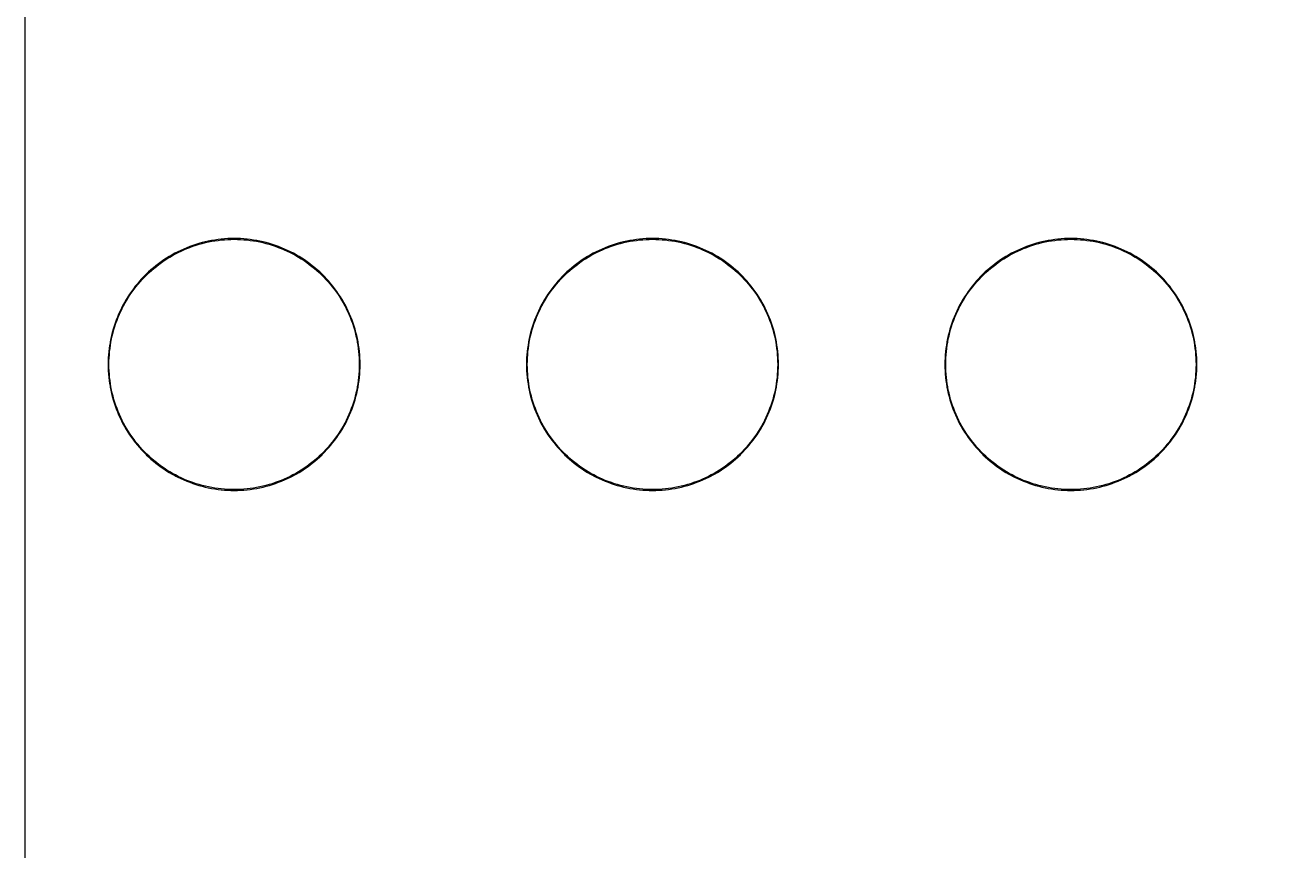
# Model space of a CAD drawing. Extents: x 6 to 66, y 0 to 129.
# Drawn here: x 5.58 to 20.74, y 48.6 to 58.62 of the extents above; entities that cross this region are included whole.
import ezdxf

# ---------------------------------------------------------------- set-up
doc = ezdxf.new("R2010")
doc.units = 0

msp = doc.modelspace()

# ---------------------------------------------------------------- linework, layer by layer
at = {"color": 5, "true_color": 0x0000ff}
msp.add_polyline3d([(66.20408, 0.3175, 0), (66.20408, 128.81762, 0), (5.58393, 128.81762, 0), (5.58393, 0.3175, 0), (66.20408, 0.3175, 0)], close=True, dxfattribs=at)
at = {"color": 34, "true_color": 0x008000}
for points in [[(5.58394, 0.3175, 0), (66.20408, 0.3175, 0), (66.20408, 128.81762, 0), (5.58394, 128.81762, 0), (5.58394, 0.3175, 0)], [(9.1911, 55.59368, 0), (9.16264, 55.6206, 0), (9.13369, 55.64702, 0), (9.10373, 55.67242, 0), (9.07325, 55.69731, 0), (9.04226, 55.72119, 0), (9.01051, 55.7443, 0), (8.97824, 55.76665, 0), (8.94523, 55.78824, 0), (8.91196, 55.80882, 0), (8.87792, 55.82863, 0), (8.84362, 55.84768, 0), (8.80857, 55.86571, 0), (8.8072, 55.86642, 0), (8.77189, 55.88344, 0), (8.73607, 55.89969, 0), (8.70001, 55.91493, 0), (8.66343, 55.92916, 0), (8.6266, 55.94262, 0), (8.58927, 55.95506, 0), (8.55167, 55.96649, 0), (8.51383, 55.97691, 0), (8.47573, 55.98631, 0), (8.43737, 55.99494, 0), (8.39877, 56.00256, 0), (8.36016, 56.00891, 0), (8.35863, 56.00915, 0), (8.31977, 56.01474, 0), (8.28065, 56.01931, 0), (8.24152, 56.02287, 0), (8.20242, 56.02541, 0), (8.1633, 56.02693, 0), (8.12393, 56.02744, 0), (8.08456, 56.02693, 0), (8.04543, 56.02541, 0), (8.00633, 56.02287, 0), (7.96721, 56.01931, 0), (7.9281, 56.01474, 0), (7.88923, 56.00915, 0), (7.8877, 56.00891, 0), (7.8491, 56.00256, 0), (7.81049, 55.99494, 0), (7.77213, 55.98631, 0), (7.73403, 55.97691, 0), (7.69619, 55.96649, 0), (7.6586, 55.95506, 0), (7.62126, 55.94262, 0), (7.58443, 55.92916, 0), (7.54785, 55.91493, 0), (7.51178, 55.89969, 0), (7.47597, 55.88344, 0), (7.44066, 55.86642, 0), (7.43928, 55.86571, 0), (7.40423, 55.84768, 0), (7.36994, 55.82863, 0), (7.33591, 55.80882, 0), (7.30263, 55.78824, 0), (7.26961, 55.76665, 0), (7.23735, 55.7443, 0), (7.2056, 55.72119, 0), (7.17462, 55.69731, 0), (7.14414, 55.67242, 0), (7.11416, 55.64702, 0), (7.08521, 55.6206, 0), (7.05676, 55.59368, 0), (7.02772, 55.56464, 0), (7.0008, 55.5362, 0), (6.97438, 55.50724, 0), (6.94898, 55.47727, 0), (6.92409, 55.44679, 0), (6.90022, 55.4158, 0), (6.8771, 55.38405, 0), (6.85475, 55.35179, 0), (6.83316, 55.31877, 0), (6.81259, 55.2855, 0), (6.79277, 55.25146, 0), (6.77372, 55.21717, 0), (6.75569, 55.18212, 0), (6.75499, 55.18074, 0), (6.73797, 55.14543, 0), (6.72171, 55.10962, 0), (6.70647, 55.07355, 0), (6.69225, 55.03698, 0), (6.67879, 55.00015, 0), (6.66634, 54.96281, 0), (6.65491, 54.92522, 0), (6.6445, 54.88737, 0), (6.6351, 54.84927, 0), (6.62646, 54.81092, 0), (6.61884, 54.77231, 0), (6.61249, 54.7337, 0), (6.61225, 54.73217, 0), (6.60666, 54.69331, 0), (6.60209, 54.65419, 0), (6.59853, 54.61507, 0), (6.59599, 54.57596, 0), (6.59447, 54.53684, 0), (6.59396, 54.49747, 0), (6.59447, 54.4581, 0), (6.59599, 54.41899, 0), (6.59853, 54.37987, 0), (6.60209, 54.34076, 0), (6.60666, 54.30164, 0), (6.61225, 54.26278, 0), (6.61249, 54.26125, 0), (6.61884, 54.22264, 0), (6.62646, 54.18403, 0), (6.6351, 54.14568, 0), (6.6445, 54.10758, 0), (6.65491, 54.06973, 0), (6.66634, 54.03214, 0), (6.67879, 53.9948, 0), (6.69225, 53.95797, 0), (6.70647, 53.92139, 0), (6.72171, 53.88533, 0), (6.73797, 53.84951, 0), (6.75499, 53.81421, 0), (6.75569, 53.81283, 0), (6.77372, 53.77777, 0), (6.79277, 53.74348, 0), (6.81259, 53.70945, 0), (6.83316, 53.67617, 0), (6.85475, 53.64315, 0), (6.8771, 53.6109, 0), (6.90022, 53.57915, 0), (6.92409, 53.54816, 0), (6.94898, 53.51768, 0), (6.97438, 53.48771, 0), (7.0008, 53.45875, 0), (7.02772, 53.4303, 0), (7.05566, 53.40236, 0), (7.05676, 53.40127, 0), (7.08521, 53.37434, 0), (7.11416, 53.34793, 0), (7.14414, 53.32253, 0), (7.17462, 53.29763, 0), (7.2056, 53.27376, 0), (7.23735, 53.25064, 0), (7.26961, 53.22829, 0), (7.30263, 53.2067, 0), (7.33591, 53.18613, 0), (7.36994, 53.16632, 0), (7.40423, 53.14727, 0), (7.40561, 53.14656, 0), (7.43928, 53.12923, 0), (7.44066, 53.12853, 0), (7.47597, 53.11151, 0), (7.51178, 53.09525, 0), (7.54785, 53.08001, 0), (7.58443, 53.06579, 0), (7.62126, 53.05233, 0), (7.6586, 53.03988, 0), (7.69619, 53.02845, 0), (7.73403, 53.01804, 0), (7.77213, 53.00864, 0), (7.81049, 53, 0), (7.8491, 52.99238, 0), (7.8877, 52.98603, 0), (7.88923, 52.98579, 0), (7.9281, 52.9802, 0), (7.96721, 52.97563, 0), (8.00633, 52.97208, 0), (8.04543, 52.96954, 0), (8.08456, 52.96801, 0), (8.12393, 52.9675, 0), (8.1633, 52.96801, 0), (8.20242, 52.96954, 0), (8.24152, 52.97208, 0), (8.28065, 52.97563, 0), (8.31977, 52.9802, 0), (8.35863, 52.98579, 0), (8.36016, 52.98603, 0), (8.39877, 52.99238, 0), (8.43737, 53, 0), (8.47573, 53.00864, 0), (8.51383, 53.01804, 0), (8.55167, 53.02845, 0), (8.58927, 53.03988, 0), (8.6266, 53.05233, 0), (8.66343, 53.06579, 0), (8.70001, 53.08001, 0), (8.73607, 53.09525, 0), (8.77189, 53.11151, 0), (8.8072, 53.12853, 0), (8.80857, 53.12923, 0), (8.84225, 53.14656, 0), (8.84362, 53.14727, 0), (8.87792, 53.16632, 0), (8.91196, 53.18613, 0), (8.94523, 53.2067, 0), (8.97824, 53.22829, 0), (9.01051, 53.25064, 0), (9.04226, 53.27376, 0), (9.07325, 53.29763, 0), (9.10373, 53.32253, 0), (9.13369, 53.34793, 0), (9.16264, 53.37434, 0), (9.1911, 53.40127, 0), (9.1922, 53.40236, 0), (9.22014, 53.4303, 0), (9.24705, 53.45875, 0), (9.27347, 53.48771, 0), (9.29888, 53.51768, 0), (9.32377, 53.54816, 0), (9.34765, 53.57915, 0), (9.37076, 53.6109, 0), (9.39311, 53.64315, 0), (9.4147, 53.67617, 0), (9.43528, 53.70945, 0), (9.45509, 53.74348, 0), (9.47414, 53.77777, 0), (9.49217, 53.81283, 0), (9.49288, 53.81421, 0), (9.50989, 53.84951, 0), (9.52615, 53.88533, 0), (9.54139, 53.92139, 0), (9.55561, 53.95797, 0), (9.56908, 53.9948, 0), (9.58151, 54.03214, 0), (9.59295, 54.06973, 0), (9.60337, 54.10758, 0), (9.61276, 54.14568, 0), (9.6214, 54.18403, 0), (9.62902, 54.22264, 0), (9.63537, 54.26125, 0), (9.63561, 54.26278, 0), (9.6412, 54.30164, 0), (9.64577, 54.34076, 0), (9.64933, 54.37987, 0), (9.65187, 54.41899, 0), (9.65339, 54.4581, 0), (9.6539, 54.49747, 0), (9.65339, 54.53684, 0), (9.65187, 54.57596, 0), (9.64933, 54.61507, 0), (9.64577, 54.65419, 0), (9.6412, 54.69331, 0), (9.63561, 54.73217, 0), (9.63537, 54.7337, 0), (9.62902, 54.77231, 0), (9.6214, 54.81092, 0), (9.61276, 54.84927, 0), (9.60337, 54.88737, 0), (9.59295, 54.92522, 0), (9.58151, 54.96281, 0), (9.56908, 55.00015, 0), (9.55561, 55.03698, 0), (9.54139, 55.07355, 0), (9.52615, 55.10962, 0), (9.50989, 55.14543, 0), (9.49288, 55.18074, 0), (9.49217, 55.18212, 0), (9.47414, 55.21717, 0), (9.45509, 55.25146, 0), (9.43528, 55.2855, 0), (9.4147, 55.31877, 0), (9.39311, 55.35179, 0), (9.37076, 55.38405, 0), (9.34765, 55.4158, 0), (9.32377, 55.44679, 0), (9.29888, 55.47727, 0), (9.27347, 55.50724, 0), (9.24705, 55.5362, 0), (9.22014, 55.56464, 0), (9.1911, 55.59368, 0)], [(8.20242, 52.97944, 0), (8.1633, 52.97792, 0), (8.12393, 52.97741, 0), (8.08456, 52.97792, 0), (8.04543, 52.97944, 0), (8.00633, 52.98198, 0), (7.96721, 52.98554, 0), (7.9281, 52.99011, 0), (7.88987, 52.99561, 0), (7.85216, 53.00181, 0), (7.81355, 53.00943, 0), (7.7752, 53.01806, 0), (7.7371, 53.02746, 0), (7.69925, 53.03787, 0), (7.66166, 53.0493, 0), (7.62432, 53.06175, 0), (7.58749, 53.07521, 0), (7.55091, 53.08944, 0), (7.51485, 53.10468, 0), (7.47903, 53.12093, 0), (7.44403, 53.1378, 0), (7.41005, 53.15528, 0), (7.37576, 53.17433, 0), (7.34173, 53.19414, 0), (7.30845, 53.21472, 0), (7.27543, 53.23631, 0), (7.24318, 53.25866, 0), (7.21143, 53.28177, 0), (7.18044, 53.30565, 0), (7.14996, 53.33054, 0), (7.11999, 53.35594, 0), (7.09103, 53.38236, 0), (7.06258, 53.40928, 0), (7.03574, 53.43612, 0), (7.00881, 53.46457, 0), (6.9824, 53.49353, 0), (6.957, 53.5235, 0), (6.93211, 53.55398, 0), (6.90823, 53.58497, 0), (6.88512, 53.61672, 0), (6.86276, 53.64898, 0), (6.84117, 53.682, 0), (6.8206, 53.71527, 0), (6.80079, 53.74931, 0), (6.78174, 53.7836, 0), (6.76441, 53.81727, 0), (6.74739, 53.85257, 0), (6.73113, 53.88839, 0), (6.71589, 53.92446, 0), (6.70167, 53.96103, 0), (6.68821, 53.99786, 0), (6.67576, 54.0352, 0), (6.66433, 54.07279, 0), (6.65392, 54.11064, 0), (6.64452, 54.14874, 0), (6.63588, 54.18709, 0), (6.62826, 54.2257, 0), (6.62216, 54.26278, 0), (6.61657, 54.30164, 0), (6.612, 54.34076, 0), (6.60844, 54.37987, 0), (6.6059, 54.41899, 0), (6.60438, 54.4581, 0), (6.60387, 54.49747, 0), (6.60438, 54.53684, 0), (6.6059, 54.57596, 0), (6.60844, 54.61507, 0), (6.612, 54.65419, 0), (6.61657, 54.69331, 0), (6.62215, 54.73209, 0), (6.62826, 54.76925, 0), (6.63588, 54.80785, 0), (6.64452, 54.84621, 0), (6.65392, 54.88431, 0), (6.66433, 54.92215, 0), (6.67576, 54.95975, 0), (6.68821, 54.99708, 0), (6.70167, 55.03391, 0), (6.71589, 55.07049, 0), (6.73113, 55.10656, 0), (6.74739, 55.14237, 0), (6.76441, 55.17767, 0), (6.78174, 55.21135, 0), (6.80079, 55.24564, 0), (6.8206, 55.27968, 0), (6.84117, 55.31295, 0), (6.86276, 55.34597, 0), (6.88512, 55.37823, 0), (6.90823, 55.40998, 0), (6.93211, 55.44097, 0), (6.957, 55.47145, 0), (6.9824, 55.50142, 0), (7.00881, 55.53037, 0), (7.03574, 55.55882, 0), (7.03575, 55.55884, 0), (7.06258, 55.58567, 0), (7.09103, 55.61259, 0), (7.11999, 55.63901, 0), (7.14996, 55.66441, 0), (7.18044, 55.6893, 0), (7.21143, 55.71317, 0), (7.24318, 55.73629, 0), (7.27543, 55.75864, 0), (7.30845, 55.78023, 0), (7.34173, 55.8008, 0), (7.37576, 55.82062, 0), (7.41005, 55.83967, 0), (7.44403, 55.85714, 0), (7.47903, 55.87401, 0), (7.51485, 55.89027, 0), (7.55091, 55.90551, 0), (7.58749, 55.91973, 0), (7.62432, 55.9332, 0), (7.66166, 55.94564, 0), (7.69925, 55.95707, 0), (7.7371, 55.96749, 0), (7.7752, 55.97688, 0), (7.81355, 55.98552, 0), (7.85216, 55.99314, 0), (7.88987, 55.99934, 0), (7.9281, 56.00484, 0), (7.96721, 56.00941, 0), (8.00633, 56.01296, 0), (8.04543, 56.0155, 0), (8.08456, 56.01703, 0), (8.12393, 56.01754, 0), (8.1633, 56.01703, 0), (8.20242, 56.0155, 0), (8.24152, 56.01296, 0), (8.28065, 56.00941, 0), (8.31977, 56.00484, 0), (8.35806, 55.99933, 0), (8.3957, 55.99314, 0), (8.43431, 55.98552, 0), (8.47267, 55.97688, 0), (8.51077, 55.96749, 0), (8.54861, 55.95707, 0), (8.5862, 55.94564, 0), (8.62354, 55.9332, 0), (8.66037, 55.91973, 0), (8.69694, 55.90551, 0), (8.73302, 55.89027, 0), (8.76883, 55.87401, 0), (8.80368, 55.85722, 0), (8.8378, 55.83967, 0), (8.8721, 55.82062, 0), (8.90612, 55.8008, 0), (8.93941, 55.78023, 0), (8.97242, 55.75864, 0), (9.00469, 55.73629, 0), (9.03644, 55.71317, 0), (9.06742, 55.6893, 0), (9.09789, 55.66441, 0), (9.12787, 55.63901, 0), (9.15682, 55.61259, 0), (9.1851, 55.58584, 0), (9.21212, 55.55882, 0), (9.23905, 55.53037, 0), (9.26545, 55.50142, 0), (9.29086, 55.47145, 0), (9.31575, 55.44097, 0), (9.33963, 55.40998, 0), (9.36275, 55.37823, 0), (9.3851, 55.34597, 0), (9.40668, 55.31295, 0), (9.42726, 55.27968, 0), (9.44707, 55.24564, 0), (9.46612, 55.21135, 0), (9.4836, 55.17737, 0), (9.50047, 55.14237, 0), (9.51673, 55.10656, 0), (9.53196, 55.07049, 0), (9.54618, 55.03391, 0), (9.55965, 54.99708, 0), (9.5721, 54.95975, 0), (9.58353, 54.92215, 0), (9.59394, 54.88431, 0), (9.60333, 54.84621, 0), (9.61198, 54.80785, 0), (9.6196, 54.76925, 0), (9.62579, 54.73161, 0), (9.63129, 54.69331, 0), (9.63587, 54.65419, 0), (9.63942, 54.61507, 0), (9.64195, 54.57596, 0), (9.64349, 54.53684, 0), (9.64399, 54.49747, 0), (9.64349, 54.4581, 0), (9.64195, 54.41899, 0), (9.63942, 54.37987, 0), (9.63587, 54.34076, 0), (9.63129, 54.30164, 0), (9.62579, 54.26334, 0), (9.6196, 54.2257, 0), (9.61198, 54.18709, 0), (9.60333, 54.14874, 0), (9.59394, 54.11064, 0), (9.58353, 54.07279, 0), (9.5721, 54.0352, 0), (9.55965, 53.99786, 0), (9.54618, 53.96103, 0), (9.53196, 53.92446, 0), (9.51673, 53.88839, 0), (9.50047, 53.85257, 0), (9.48345, 53.81727, 0), (9.46612, 53.7836, 0), (9.44707, 53.74931, 0), (9.42726, 53.71527, 0), (9.40668, 53.682, 0), (9.3851, 53.64898, 0), (9.36275, 53.61672, 0), (9.33963, 53.58497, 0), (9.31575, 53.55398, 0), (9.29086, 53.5235, 0), (9.26545, 53.49353, 0), (9.23905, 53.46457, 0), (9.21212, 53.43612, 0), (9.18528, 53.40928, 0), (9.15682, 53.38236, 0), (9.12787, 53.35594, 0), (9.09789, 53.33054, 0), (9.06742, 53.30565, 0), (9.03644, 53.28177, 0), (9.00469, 53.25866, 0), (8.97242, 53.23631, 0), (8.93941, 53.21472, 0), (8.90612, 53.19414, 0), (8.8721, 53.17433, 0), (8.8378, 53.15528, 0), (8.80368, 53.13773, 0), (8.76883, 53.12093, 0), (8.73302, 53.10468, 0), (8.69694, 53.08944, 0), (8.66037, 53.07521, 0), (8.62354, 53.06175, 0), (8.5862, 53.0493, 0), (8.54861, 53.03787, 0), (8.51077, 53.02746, 0), (8.47267, 53.01806, 0), (8.43431, 53.00943, 0), (8.3957, 53.00181, 0), (8.35806, 52.99562, 0), (8.31977, 52.99011, 0), (8.28065, 52.98554, 0), (8.24152, 52.98198, 0), (8.20242, 52.97944, 0)], [(14.2711, 55.59368, 0), (14.24265, 55.6206, 0), (14.2137, 55.64702, 0), (14.18373, 55.67242, 0), (14.15325, 55.69731, 0), (14.12226, 55.72119, 0), (14.09051, 55.7443, 0), (14.05825, 55.76665, 0), (14.02523, 55.78824, 0), (13.99196, 55.80882, 0), (13.95792, 55.82863, 0), (13.92363, 55.84768, 0), (13.88858, 55.86571, 0), (13.8872, 55.86642, 0), (13.85189, 55.88344, 0), (13.81608, 55.89969, 0), (13.78001, 55.91493, 0), (13.74343, 55.92916, 0), (13.7066, 55.94262, 0), (13.66927, 55.95506, 0), (13.63167, 55.96649, 0), (13.59383, 55.97691, 0), (13.55573, 55.98631, 0), (13.51737, 55.99494, 0), (13.47877, 56.00256, 0), (13.44016, 56.00891, 0), (13.43863, 56.00915, 0), (13.39976, 56.01474, 0), (13.36065, 56.01931, 0), (13.32153, 56.02287, 0), (13.28242, 56.02541, 0), (13.2433, 56.02693, 0), (13.20393, 56.02744, 0), (13.16456, 56.02693, 0), (13.12545, 56.02541, 0), (13.08633, 56.02287, 0), (13.04721, 56.01931, 0), (13.0081, 56.01474, 0), (12.96924, 56.00915, 0), (12.9677, 56.00891, 0), (12.9291, 56.00256, 0), (12.89049, 55.99494, 0), (12.85213, 55.98631, 0), (12.81403, 55.97691, 0), (12.77619, 55.96649, 0), (12.7386, 55.95506, 0), (12.70126, 55.94262, 0), (12.66443, 55.92916, 0), (12.62785, 55.91493, 0), (12.59178, 55.89969, 0), (12.55597, 55.88344, 0), (12.52066, 55.86642, 0), (12.51928, 55.86571, 0), (12.48423, 55.84768, 0), (12.44994, 55.82863, 0), (12.41591, 55.80882, 0), (12.38263, 55.78824, 0), (12.34961, 55.76665, 0), (12.31735, 55.7443, 0), (12.2856, 55.72119, 0), (12.25462, 55.69731, 0), (12.22414, 55.67242, 0), (12.19416, 55.64702, 0), (12.16521, 55.6206, 0), (12.13676, 55.59368, 0), (12.10772, 55.56464, 0), (12.0808, 55.5362, 0), (12.05438, 55.50724, 0), (12.02898, 55.47727, 0), (12.00409, 55.44679, 0), (11.98022, 55.4158, 0), (11.9571, 55.38405, 0), (11.93475, 55.35179, 0), (11.91316, 55.31877, 0), (11.89259, 55.2855, 0), (11.87277, 55.25146, 0), (11.85372, 55.21717, 0), (11.83569, 55.18212, 0), (11.83499, 55.18074, 0), (11.81797, 55.14543, 0), (11.80171, 55.10962, 0), (11.78647, 55.07355, 0), (11.77225, 55.03698, 0), (11.75879, 55.00015, 0), (11.74634, 54.96281, 0), (11.73491, 54.92522, 0), (11.7245, 54.88737, 0), (11.7151, 54.84927, 0), (11.70646, 54.81092, 0), (11.69884, 54.77231, 0), (11.69249, 54.7337, 0), (11.69225, 54.73217, 0), (11.68666, 54.69331, 0), (11.68209, 54.65419, 0), (11.67853, 54.61507, 0), (11.67599, 54.57596, 0), (11.67447, 54.53684, 0), (11.67396, 54.49747, 0), (11.67447, 54.4581, 0), (11.67599, 54.41899, 0), (11.67853, 54.37987, 0), (11.68209, 54.34076, 0), (11.68666, 54.30164, 0), (11.69225, 54.26278, 0), (11.69249, 54.26125, 0), (11.69884, 54.22264, 0), (11.70646, 54.18403, 0), (11.7151, 54.14568, 0), (11.7245, 54.10758, 0), (11.73491, 54.06973, 0), (11.74634, 54.03214, 0), (11.75879, 53.9948, 0), (11.77225, 53.95797, 0), (11.78647, 53.92139, 0), (11.80171, 53.88533, 0), (11.81797, 53.84951, 0), (11.83499, 53.81421, 0), (11.83569, 53.81283, 0), (11.85372, 53.77777, 0), (11.87277, 53.74348, 0), (11.89259, 53.70945, 0), (11.91316, 53.67617, 0), (11.93475, 53.64315, 0), (11.9571, 53.6109, 0), (11.98022, 53.57915, 0), (12.00409, 53.54816, 0), (12.02898, 53.51768, 0), (12.05438, 53.48771, 0), (12.0808, 53.45875, 0), (12.10772, 53.4303, 0), (12.13566, 53.40236, 0), (12.13676, 53.40127, 0), (12.16521, 53.37434, 0), (12.19416, 53.34793, 0), (12.22414, 53.32253, 0), (12.25462, 53.29763, 0), (12.2856, 53.27376, 0), (12.31735, 53.25064, 0), (12.34961, 53.22829, 0), (12.38263, 53.2067, 0), (12.41591, 53.18613, 0), (12.44994, 53.16632, 0), (12.48423, 53.14727, 0), (12.48561, 53.14656, 0), (12.51928, 53.12923, 0), (12.52066, 53.12853, 0), (12.55597, 53.11151, 0), (12.59178, 53.09525, 0), (12.62785, 53.08001, 0), (12.66443, 53.06579, 0), (12.70126, 53.05233, 0), (12.7386, 53.03988, 0), (12.77619, 53.02845, 0), (12.81403, 53.01804, 0), (12.85213, 53.00864, 0), (12.89049, 53, 0), (12.9291, 52.99238, 0), (12.9677, 52.98603, 0), (12.96924, 52.98579, 0), (13.0081, 52.9802, 0), (13.04721, 52.97563, 0), (13.08633, 52.97208, 0), (13.12545, 52.96954, 0), (13.16456, 52.96801, 0), (13.20393, 52.9675, 0), (13.2433, 52.96801, 0), (13.28242, 52.96954, 0), (13.32153, 52.97208, 0), (13.36065, 52.97563, 0), (13.39976, 52.9802, 0), (13.43863, 52.98579, 0), (13.44016, 52.98603, 0), (13.47877, 52.99238, 0), (13.51737, 53, 0), (13.55573, 53.00864, 0), (13.59383, 53.01804, 0), (13.63167, 53.02845, 0), (13.66927, 53.03988, 0), (13.7066, 53.05233, 0), (13.74343, 53.06579, 0), (13.78001, 53.08001, 0), (13.81608, 53.09525, 0), (13.85189, 53.11151, 0), (13.8872, 53.12853, 0), (13.88858, 53.12923, 0), (13.92225, 53.14656, 0), (13.92363, 53.14727, 0), (13.95792, 53.16632, 0), (13.99196, 53.18613, 0), (14.02523, 53.2067, 0), (14.05825, 53.22829, 0), (14.09051, 53.25064, 0), (14.12226, 53.27376, 0), (14.15325, 53.29763, 0), (14.18373, 53.32253, 0), (14.2137, 53.34793, 0), (14.24265, 53.37434, 0), (14.2711, 53.40127, 0), (14.2722, 53.40236, 0), (14.30014, 53.4303, 0), (14.32706, 53.45875, 0), (14.35348, 53.48771, 0), (14.37888, 53.51768, 0), (14.40377, 53.54816, 0), (14.42765, 53.57915, 0), (14.45076, 53.6109, 0), (14.47311, 53.64315, 0), (14.4947, 53.67617, 0), (14.51528, 53.70945, 0), (14.53509, 53.74348, 0), (14.55414, 53.77777, 0), (14.57217, 53.81283, 0), (14.57288, 53.81421, 0), (14.58989, 53.84951, 0), (14.60615, 53.88533, 0), (14.62139, 53.92139, 0), (14.63561, 53.95797, 0), (14.64908, 53.9948, 0), (14.66152, 54.03214, 0), (14.67295, 54.06973, 0), (14.68337, 54.10758, 0), (14.69276, 54.14568, 0), (14.7014, 54.18403, 0), (14.70902, 54.22264, 0), (14.71537, 54.26125, 0), (14.71561, 54.26278, 0), (14.7212, 54.30164, 0), (14.72577, 54.34076, 0), (14.72933, 54.37987, 0), (14.73187, 54.41899, 0), (14.73339, 54.4581, 0), (14.7339, 54.49747, 0), (14.73339, 54.53684, 0), (14.73187, 54.57596, 0), (14.72933, 54.61507, 0), (14.72577, 54.65419, 0), (14.7212, 54.69331, 0), (14.71561, 54.73217, 0), (14.71537, 54.7337, 0), (14.70902, 54.77231, 0), (14.7014, 54.81092, 0), (14.69276, 54.84927, 0), (14.68337, 54.88737, 0), (14.67295, 54.92522, 0), (14.66152, 54.96281, 0), (14.64908, 55.00015, 0), (14.63561, 55.03698, 0), (14.62139, 55.07355, 0), (14.60615, 55.10962, 0), (14.58989, 55.14543, 0), (14.57288, 55.18074, 0), (14.57217, 55.18212, 0), (14.55414, 55.21717, 0), (14.53509, 55.25146, 0), (14.51528, 55.2855, 0), (14.4947, 55.31877, 0), (14.47311, 55.35179, 0), (14.45076, 55.38405, 0), (14.42765, 55.4158, 0), (14.40377, 55.44679, 0), (14.37888, 55.47727, 0), (14.35348, 55.50724, 0), (14.32706, 55.5362, 0), (14.30014, 55.56464, 0), (14.2711, 55.59368, 0)], [(13.28242, 52.97944, 0), (13.2433, 52.97792, 0), (13.20393, 52.97741, 0), (13.16456, 52.97792, 0), (13.12545, 52.97944, 0), (13.08633, 52.98198, 0), (13.04721, 52.98554, 0), (13.0081, 52.99011, 0), (12.9698, 52.99562, 0), (12.93216, 53.00181, 0), (12.89355, 53.00943, 0), (12.8552, 53.01806, 0), (12.8171, 53.02746, 0), (12.77925, 53.03787, 0), (12.74166, 53.0493, 0), (12.70432, 53.06175, 0), (12.66749, 53.07521, 0), (12.63091, 53.08944, 0), (12.59485, 53.10468, 0), (12.55903, 53.12093, 0), (12.52403, 53.1378, 0), (12.49005, 53.15528, 0), (12.45576, 53.17433, 0), (12.42173, 53.19414, 0), (12.38845, 53.21472, 0), (12.35543, 53.23631, 0), (12.32318, 53.25866, 0), (12.29143, 53.28177, 0), (12.26044, 53.30565, 0), (12.22996, 53.33054, 0), (12.19999, 53.35594, 0), (12.17103, 53.38236, 0), (12.14258, 53.40928, 0), (12.11574, 53.43612, 0), (12.08881, 53.46457, 0), (12.0624, 53.49353, 0), (12.037, 53.5235, 0), (12.01211, 53.55398, 0), (11.98823, 53.58497, 0), (11.96512, 53.61672, 0), (11.94276, 53.64898, 0), (11.92117, 53.682, 0), (11.9006, 53.71527, 0), (11.88079, 53.74931, 0), (11.86174, 53.7836, 0), (11.84441, 53.81727, 0), (11.82739, 53.85257, 0), (11.81113, 53.88839, 0), (11.79589, 53.92446, 0), (11.78167, 53.96103, 0), (11.76821, 53.99786, 0), (11.75576, 54.0352, 0), (11.74433, 54.07279, 0), (11.73392, 54.11064, 0), (11.72452, 54.14874, 0), (11.71588, 54.18709, 0), (11.70826, 54.2257, 0), (11.70216, 54.26278, 0), (11.69657, 54.30164, 0), (11.692, 54.34076, 0), (11.68844, 54.37987, 0), (11.6859, 54.41899, 0), (11.68438, 54.4581, 0), (11.68387, 54.49747, 0), (11.68438, 54.53684, 0), (11.6859, 54.57596, 0), (11.68844, 54.61507, 0), (11.692, 54.65419, 0), (11.69657, 54.69331, 0), (11.70215, 54.73209, 0), (11.70826, 54.76925, 0), (11.71588, 54.80785, 0), (11.72452, 54.84621, 0), (11.73392, 54.88431, 0), (11.74433, 54.92215, 0), (11.75576, 54.95975, 0), (11.76821, 54.99708, 0), (11.78167, 55.03391, 0), (11.79589, 55.07049, 0), (11.81113, 55.10656, 0), (11.82739, 55.14237, 0), (11.84441, 55.17767, 0), (11.86174, 55.21135, 0), (11.88079, 55.24564, 0), (11.9006, 55.27968, 0), (11.92117, 55.31295, 0), (11.94276, 55.34597, 0), (11.96512, 55.37823, 0), (11.98823, 55.40998, 0), (12.01211, 55.44097, 0), (12.037, 55.47145, 0), (12.0624, 55.50142, 0), (12.08881, 55.53037, 0), (12.11574, 55.55882, 0), (12.14277, 55.58585, 0), (12.17103, 55.61259, 0), (12.19999, 55.63901, 0), (12.22996, 55.66441, 0), (12.26044, 55.6893, 0), (12.29143, 55.71317, 0), (12.32318, 55.73629, 0), (12.35543, 55.75864, 0), (12.38845, 55.78023, 0), (12.42173, 55.8008, 0), (12.45576, 55.82062, 0), (12.49005, 55.83967, 0), (12.52403, 55.85714, 0), (12.55903, 55.87401, 0), (12.59485, 55.89027, 0), (12.63091, 55.90551, 0), (12.66749, 55.91973, 0), (12.70432, 55.9332, 0), (12.74166, 55.94564, 0), (12.77925, 55.95707, 0), (12.8171, 55.96749, 0), (12.8552, 55.97688, 0), (12.89355, 55.98552, 0), (12.93216, 55.99314, 0), (12.9698, 55.99933, 0), (13.0081, 56.00484, 0), (13.04721, 56.00941, 0), (13.08633, 56.01296, 0), (13.12545, 56.0155, 0), (13.16456, 56.01703, 0), (13.20393, 56.01754, 0), (13.2433, 56.01703, 0), (13.28242, 56.0155, 0), (13.32153, 56.01296, 0), (13.36065, 56.00941, 0), (13.39976, 56.00484, 0), (13.43806, 55.99933, 0), (13.4757, 55.99314, 0), (13.51431, 55.98552, 0), (13.55267, 55.97688, 0), (13.59077, 55.96749, 0), (13.62861, 55.95707, 0), (13.6662, 55.94564, 0), (13.70354, 55.9332, 0), (13.74037, 55.91973, 0), (13.77695, 55.90551, 0), (13.81302, 55.89027, 0), (13.84883, 55.87401, 0), (13.88384, 55.85715, 0), (13.91781, 55.83967, 0), (13.9521, 55.82062, 0), (13.98613, 55.8008, 0), (14.01941, 55.78023, 0), (14.05243, 55.75864, 0), (14.08469, 55.73629, 0), (14.11644, 55.71317, 0), (14.14742, 55.6893, 0), (14.1779, 55.66441, 0), (14.20788, 55.63901, 0), (14.23683, 55.61259, 0), (14.26509, 55.58585, 0), (14.29212, 55.55882, 0), (14.31905, 55.53037, 0), (14.34546, 55.50142, 0), (14.37086, 55.47145, 0), (14.39576, 55.44097, 0), (14.41963, 55.40998, 0), (14.44275, 55.37823, 0), (14.4651, 55.34597, 0), (14.48669, 55.31295, 0), (14.50726, 55.27968, 0), (14.52707, 55.24564, 0), (14.54612, 55.21135, 0), (14.56345, 55.17767, 0), (14.58047, 55.14237, 0), (14.59673, 55.10656, 0), (14.61197, 55.07049, 0), (14.62619, 55.03391, 0), (14.63965, 54.99708, 0), (14.6521, 54.95975, 0), (14.66353, 54.92215, 0), (14.67394, 54.88431, 0), (14.68334, 54.84621, 0), (14.69198, 54.80785, 0), (14.6996, 54.76925, 0), (14.70579, 54.73161, 0), (14.71129, 54.69331, 0), (14.71587, 54.65419, 0), (14.71942, 54.61507, 0), (14.72196, 54.57596, 0), (14.72349, 54.53684, 0), (14.72399, 54.49747, 0), (14.72349, 54.4581, 0), (14.72196, 54.41899, 0), (14.71942, 54.37987, 0), (14.71587, 54.34076, 0), (14.71129, 54.30164, 0), (14.70579, 54.26334, 0), (14.6996, 54.2257, 0), (14.69198, 54.18709, 0), (14.68334, 54.14874, 0), (14.67394, 54.11064, 0), (14.66353, 54.07279, 0), (14.6521, 54.0352, 0), (14.63965, 53.99786, 0), (14.62619, 53.96103, 0), (14.61197, 53.92446, 0), (14.59673, 53.88839, 0), (14.58047, 53.85257, 0), (14.56345, 53.81727, 0), (14.54612, 53.7836, 0), (14.52707, 53.74931, 0), (14.50726, 53.71527, 0), (14.48669, 53.682, 0), (14.4651, 53.64898, 0), (14.44275, 53.61672, 0), (14.41963, 53.58497, 0), (14.39576, 53.55398, 0), (14.37086, 53.5235, 0), (14.34546, 53.49353, 0), (14.31905, 53.46457, 0), (14.29212, 53.43612, 0), (14.26528, 53.40928, 0), (14.23683, 53.38236, 0), (14.20788, 53.35594, 0), (14.1779, 53.33054, 0), (14.14742, 53.30565, 0), (14.11644, 53.28177, 0), (14.08469, 53.25866, 0), (14.05243, 53.23631, 0), (14.01941, 53.21472, 0), (13.98613, 53.19414, 0), (13.9521, 53.17433, 0), (13.91781, 53.15528, 0), (13.88383, 53.1378, 0), (13.84883, 53.12093, 0), (13.81302, 53.10468, 0), (13.77695, 53.08944, 0), (13.74037, 53.07521, 0), (13.70354, 53.06175, 0), (13.6662, 53.0493, 0), (13.62861, 53.03787, 0), (13.59077, 53.02746, 0), (13.55267, 53.01806, 0), (13.51431, 53.00943, 0), (13.4757, 53.00181, 0), (13.43806, 52.99562, 0), (13.39976, 52.99011, 0), (13.36065, 52.98554, 0), (13.32153, 52.98198, 0), (13.28242, 52.97944, 0)], [(19.3511, 55.59368, 0), (19.32265, 55.6206, 0), (19.2937, 55.64702, 0), (19.26373, 55.67242, 0), (19.23325, 55.69731, 0), (19.20226, 55.72119, 0), (19.17051, 55.7443, 0), (19.13825, 55.76665, 0), (19.10522, 55.78824, 0), (19.07196, 55.80882, 0), (19.03792, 55.82863, 0), (19.00363, 55.84768, 0), (18.96858, 55.86571, 0), (18.96719, 55.86642, 0), (18.93189, 55.88344, 0), (18.89608, 55.89969, 0), (18.86001, 55.91493, 0), (18.82342, 55.92916, 0), (18.7866, 55.94262, 0), (18.74927, 55.95506, 0), (18.71167, 55.96649, 0), (18.67382, 55.97691, 0), (18.63572, 55.98631, 0), (18.59737, 55.99494, 0), (18.55877, 56.00256, 0), (18.52016, 56.00891, 0), (18.51863, 56.00915, 0), (18.47976, 56.01474, 0), (18.44065, 56.01931, 0), (18.40153, 56.02287, 0), (18.36242, 56.02541, 0), (18.3233, 56.02693, 0), (18.28393, 56.02744, 0), (18.24456, 56.02693, 0), (18.20545, 56.02541, 0), (18.16632, 56.02287, 0), (18.12721, 56.01931, 0), (18.0881, 56.01474, 0), (18.04923, 56.00915, 0), (18.0477, 56.00891, 0), (18.0091, 56.00256, 0), (17.97049, 55.99494, 0), (17.93213, 55.98631, 0), (17.89403, 55.97691, 0), (17.85619, 55.96649, 0), (17.8186, 55.95506, 0), (17.78126, 55.94262, 0), (17.74443, 55.92916, 0), (17.70785, 55.91493, 0), (17.67177, 55.89969, 0), (17.63597, 55.88344, 0), (17.60066, 55.86642, 0), (17.59928, 55.86571, 0), (17.56422, 55.84768, 0), (17.52994, 55.82863, 0), (17.4959, 55.80882, 0), (17.46263, 55.78824, 0), (17.42961, 55.76665, 0), (17.39735, 55.7443, 0), (17.3656, 55.72119, 0), (17.33462, 55.69731, 0), (17.30414, 55.67242, 0), (17.27415, 55.64702, 0), (17.24521, 55.6206, 0), (17.21676, 55.59368, 0), (17.21566, 55.59258, 0), (17.18771, 55.56464, 0), (17.16079, 55.5362, 0), (17.13438, 55.50724, 0), (17.10898, 55.47727, 0), (17.08409, 55.44679, 0), (17.06022, 55.4158, 0), (17.03709, 55.38405, 0), (17.01475, 55.35179, 0), (16.99316, 55.31877, 0), (16.97259, 55.2855, 0), (16.95277, 55.25146, 0), (16.93372, 55.21717, 0), (16.91569, 55.18212, 0), (16.91499, 55.18074, 0), (16.89797, 55.14543, 0), (16.88171, 55.10962, 0), (16.86647, 55.07355, 0), (16.85225, 55.03698, 0), (16.83879, 55.00015, 0), (16.82633, 54.96281, 0), (16.81491, 54.92522, 0), (16.8045, 54.88737, 0), (16.7951, 54.84927, 0), (16.78646, 54.81092, 0), (16.77884, 54.77231, 0), (16.77249, 54.7337, 0), (16.77225, 54.73217, 0), (16.76666, 54.69331, 0), (16.76209, 54.65419, 0), (16.75853, 54.61507, 0), (16.75599, 54.57596, 0), (16.75447, 54.53684, 0), (16.75396, 54.49747, 0), (16.75447, 54.4581, 0), (16.75599, 54.41899, 0), (16.75853, 54.37987, 0), (16.76209, 54.34076, 0), (16.76666, 54.30164, 0), (16.77225, 54.26278, 0), (16.77249, 54.26125, 0), (16.77884, 54.22264, 0), (16.78646, 54.18403, 0), (16.7951, 54.14568, 0), (16.8045, 54.10758, 0), (16.81491, 54.06973, 0), (16.82633, 54.03214, 0), (16.83879, 53.9948, 0), (16.85225, 53.95797, 0), (16.86647, 53.92139, 0), (16.88171, 53.88533, 0), (16.89797, 53.84951, 0), (16.91499, 53.81421, 0), (16.91569, 53.81283, 0), (16.93372, 53.77777, 0), (16.95277, 53.74348, 0), (16.97259, 53.70945, 0), (16.99316, 53.67617, 0), (17.01475, 53.64315, 0), (17.03709, 53.6109, 0), (17.06022, 53.57915, 0), (17.08409, 53.54816, 0), (17.10898, 53.51768, 0), (17.13438, 53.48771, 0), (17.16079, 53.45875, 0), (17.18771, 53.4303, 0), (17.21566, 53.40236, 0), (17.21676, 53.40127, 0), (17.24521, 53.37434, 0), (17.27415, 53.34793, 0), (17.30414, 53.32253, 0), (17.33462, 53.29763, 0), (17.3656, 53.27376, 0), (17.39735, 53.25064, 0), (17.42961, 53.22829, 0), (17.46263, 53.2067, 0), (17.4959, 53.18613, 0), (17.52994, 53.16632, 0), (17.56422, 53.14727, 0), (17.56561, 53.14656, 0), (17.59928, 53.12923, 0), (17.60066, 53.12853, 0), (17.63597, 53.11151, 0), (17.67177, 53.09525, 0), (17.70785, 53.08001, 0), (17.74443, 53.06579, 0), (17.78126, 53.05233, 0), (17.8186, 53.03988, 0), (17.85619, 53.02845, 0), (17.89403, 53.01804, 0), (17.93213, 53.00864, 0), (17.97049, 53, 0), (18.0091, 52.99238, 0), (18.0477, 52.98603, 0), (18.04923, 52.98579, 0), (18.0881, 52.9802, 0), (18.12721, 52.97563, 0), (18.16632, 52.97208, 0), (18.20545, 52.96954, 0), (18.24456, 52.96801, 0), (18.28393, 52.9675, 0), (18.3233, 52.96801, 0), (18.36242, 52.96954, 0), (18.40153, 52.97208, 0), (18.44065, 52.97563, 0), (18.47976, 52.9802, 0), (18.51863, 52.98579, 0), (18.52016, 52.98603, 0), (18.55877, 52.99238, 0), (18.59737, 53, 0), (18.63572, 53.00864, 0), (18.67382, 53.01804, 0), (18.71167, 53.02845, 0), (18.74927, 53.03988, 0), (18.7866, 53.05233, 0), (18.82342, 53.06579, 0), (18.86001, 53.08001, 0), (18.89608, 53.09525, 0), (18.93189, 53.11151, 0), (18.96719, 53.12853, 0), (18.96858, 53.12923, 0), (19.00225, 53.14656, 0), (19.00363, 53.14727, 0), (19.03792, 53.16632, 0), (19.07196, 53.18613, 0), (19.10522, 53.2067, 0), (19.13825, 53.22829, 0), (19.17051, 53.25064, 0), (19.20226, 53.27376, 0), (19.23325, 53.29763, 0), (19.26373, 53.32253, 0), (19.2937, 53.34793, 0), (19.32265, 53.37434, 0), (19.3511, 53.40127, 0), (19.3522, 53.40236, 0), (19.38014, 53.4303, 0), (19.40706, 53.45875, 0), (19.43348, 53.48771, 0), (19.45888, 53.51768, 0), (19.48377, 53.54816, 0), (19.50765, 53.57915, 0), (19.53076, 53.6109, 0), (19.55311, 53.64315, 0), (19.5747, 53.67617, 0), (19.59528, 53.70945, 0), (19.61508, 53.74348, 0), (19.63413, 53.77777, 0), (19.65217, 53.81283, 0), (19.65288, 53.81421, 0), (19.66988, 53.84951, 0), (19.68615, 53.88533, 0), (19.70139, 53.92139, 0), (19.71561, 53.95797, 0), (19.72908, 53.9948, 0), (19.74152, 54.03214, 0), (19.75294, 54.06973, 0), (19.76336, 54.10758, 0), (19.77276, 54.14568, 0), (19.7814, 54.18403, 0), (19.78902, 54.22264, 0), (19.79536, 54.26125, 0), (19.79561, 54.26278, 0), (19.8012, 54.30164, 0), (19.80577, 54.34076, 0), (19.80933, 54.37987, 0), (19.81187, 54.41899, 0), (19.81338, 54.4581, 0), (19.8139, 54.49747, 0), (19.81338, 54.53684, 0), (19.81187, 54.57596, 0), (19.80933, 54.61507, 0), (19.80577, 54.65419, 0), (19.8012, 54.69331, 0), (19.79561, 54.73217, 0), (19.79536, 54.7337, 0), (19.78902, 54.77231, 0), (19.7814, 54.81092, 0), (19.77276, 54.84927, 0), (19.76336, 54.88737, 0), (19.75294, 54.92522, 0), (19.74152, 54.96281, 0), (19.72908, 55.00015, 0), (19.71561, 55.03698, 0), (19.70139, 55.07355, 0), (19.68615, 55.10962, 0), (19.66988, 55.14543, 0), (19.65288, 55.18074, 0), (19.65217, 55.18212, 0), (19.63484, 55.21579, 0), (19.63413, 55.21717, 0), (19.61508, 55.25146, 0), (19.59528, 55.2855, 0), (19.5747, 55.31877, 0), (19.55311, 55.35179, 0), (19.53076, 55.38405, 0), (19.50765, 55.4158, 0), (19.48377, 55.44679, 0), (19.45888, 55.47727, 0), (19.43348, 55.50724, 0), (19.40706, 55.5362, 0), (19.38014, 55.56464, 0), (19.3511, 55.59368, 0)], [(18.36242, 52.97944, 0), (18.3233, 52.97792, 0), (18.28393, 52.97741, 0), (18.24456, 52.97792, 0), (18.20545, 52.97944, 0), (18.16632, 52.98198, 0), (18.12721, 52.98554, 0), (18.0881, 52.99011, 0), (18.04987, 52.99561, 0), (18.01216, 53.00181, 0), (17.97355, 53.00943, 0), (17.93519, 53.01806, 0), (17.89709, 53.02746, 0), (17.85925, 53.03787, 0), (17.82166, 53.0493, 0), (17.78432, 53.06175, 0), (17.74749, 53.07521, 0), (17.7109, 53.08944, 0), (17.67485, 53.10468, 0), (17.63903, 53.12093, 0), (17.60418, 53.13773, 0), (17.57004, 53.15528, 0), (17.53576, 53.17433, 0), (17.50172, 53.19414, 0), (17.46845, 53.21472, 0), (17.43543, 53.23631, 0), (17.40318, 53.25866, 0), (17.37143, 53.28177, 0), (17.34044, 53.30565, 0), (17.30996, 53.33054, 0), (17.27999, 53.35594, 0), (17.25103, 53.38236, 0), (17.22258, 53.40928, 0), (17.19574, 53.43612, 0), (17.16881, 53.46457, 0), (17.14239, 53.49353, 0), (17.117, 53.5235, 0), (17.09211, 53.55398, 0), (17.06823, 53.58497, 0), (17.04512, 53.61672, 0), (17.02276, 53.64898, 0), (17.00116, 53.682, 0), (16.9806, 53.71527, 0), (16.96079, 53.74931, 0), (16.94174, 53.7836, 0), (16.92441, 53.81727, 0), (16.90739, 53.85257, 0), (16.89113, 53.88839, 0), (16.87588, 53.92446, 0), (16.86167, 53.96103, 0), (16.84821, 53.99786, 0), (16.83576, 54.0352, 0), (16.82433, 54.07279, 0), (16.81392, 54.11064, 0), (16.80452, 54.14874, 0), (16.79588, 54.18709, 0), (16.78826, 54.2257, 0), (16.78216, 54.26278, 0), (16.77657, 54.30164, 0), (16.77199, 54.34076, 0), (16.76843, 54.37987, 0), (16.76589, 54.41899, 0), (16.76438, 54.4581, 0), (16.76387, 54.49747, 0), (16.76438, 54.53684, 0), (16.76589, 54.57596, 0), (16.76843, 54.61507, 0), (16.77199, 54.65419, 0), (16.77657, 54.69331, 0), (16.78215, 54.73209, 0), (16.78826, 54.76925, 0), (16.79588, 54.80785, 0), (16.80452, 54.84621, 0), (16.81392, 54.88431, 0), (16.82433, 54.92215, 0), (16.83576, 54.95975, 0), (16.84821, 54.99708, 0), (16.86167, 55.03391, 0), (16.87588, 55.07049, 0), (16.89113, 55.10656, 0), (16.90739, 55.14237, 0), (16.92441, 55.17767, 0), (16.94174, 55.21135, 0), (16.96079, 55.24564, 0), (16.9806, 55.27968, 0), (17.00116, 55.31295, 0), (17.02276, 55.34597, 0), (17.04512, 55.37823, 0), (17.06823, 55.40998, 0), (17.09211, 55.44097, 0), (17.117, 55.47145, 0), (17.14239, 55.50142, 0), (17.16881, 55.53037, 0), (17.19574, 55.55882, 0), (17.22277, 55.58585, 0), (17.25103, 55.61259, 0), (17.27999, 55.63901, 0), (17.30996, 55.66441, 0), (17.34044, 55.6893, 0), (17.37143, 55.71317, 0), (17.40318, 55.73629, 0), (17.43543, 55.75864, 0), (17.46845, 55.78023, 0), (17.50172, 55.8008, 0), (17.53576, 55.82062, 0), (17.57004, 55.83967, 0), (17.60417, 55.85722, 0), (17.63903, 55.87401, 0), (17.67485, 55.89027, 0), (17.7109, 55.90551, 0), (17.74749, 55.91973, 0), (17.78432, 55.9332, 0), (17.82166, 55.94564, 0), (17.85925, 55.95707, 0), (17.89709, 55.96749, 0), (17.93519, 55.97688, 0), (17.97355, 55.98552, 0), (18.01216, 55.99314, 0), (18.04987, 55.99934, 0), (18.0881, 56.00484, 0), (18.12721, 56.00941, 0), (18.16632, 56.01296, 0), (18.20545, 56.0155, 0), (18.24456, 56.01703, 0), (18.28393, 56.01754, 0), (18.3233, 56.01703, 0), (18.36242, 56.0155, 0), (18.40153, 56.01296, 0), (18.44065, 56.00941, 0), (18.47976, 56.00484, 0), (18.51806, 55.99933, 0), (18.5557, 55.99314, 0), (18.59431, 55.98552, 0), (18.63267, 55.97688, 0), (18.67077, 55.96749, 0), (18.70861, 55.95707, 0), (18.7462, 55.94564, 0), (18.78353, 55.9332, 0), (18.82037, 55.91973, 0), (18.85695, 55.90551, 0), (18.89302, 55.89027, 0), (18.92883, 55.87401, 0), (18.96384, 55.85715, 0), (18.99781, 55.83967, 0), (19.0321, 55.82062, 0), (19.06613, 55.8008, 0), (19.09941, 55.78023, 0), (19.13243, 55.75864, 0), (19.16469, 55.73629, 0), (19.19644, 55.71317, 0), (19.22741, 55.6893, 0), (19.2579, 55.66441, 0), (19.28788, 55.63901, 0), (19.31683, 55.61259, 0), (19.34528, 55.58567, 0), (19.37211, 55.55884, 0), (19.37212, 55.55882, 0), (19.39905, 55.53037, 0), (19.42546, 55.50142, 0), (19.45085, 55.47145, 0), (19.47576, 55.44097, 0), (19.49963, 55.40998, 0), (19.52274, 55.37823, 0), (19.5451, 55.34597, 0), (19.56669, 55.31295, 0), (19.58726, 55.27968, 0), (19.60707, 55.24564, 0), (19.62612, 55.21135, 0), (19.64345, 55.17767, 0), (19.66047, 55.14237, 0), (19.67673, 55.10656, 0), (19.69197, 55.07049, 0), (19.70619, 55.03391, 0), (19.71965, 54.99708, 0), (19.7321, 54.95975, 0), (19.74353, 54.92215, 0), (19.75394, 54.88431, 0), (19.76334, 54.84621, 0), (19.77198, 54.80785, 0), (19.77959, 54.76925, 0), (19.78579, 54.7316, 0), (19.79129, 54.69331, 0), (19.79587, 54.65419, 0), (19.79942, 54.61507, 0), (19.80196, 54.57596, 0), (19.80349, 54.53684, 0), (19.80399, 54.49747, 0), (19.80349, 54.4581, 0), (19.80196, 54.41899, 0), (19.79942, 54.37987, 0), (19.79587, 54.34076, 0), (19.79129, 54.30164, 0), (19.78579, 54.26335, 0), (19.77959, 54.2257, 0), (19.77198, 54.18709, 0), (19.76334, 54.14874, 0), (19.75394, 54.11064, 0), (19.74353, 54.07279, 0), (19.7321, 54.0352, 0), (19.71965, 53.99786, 0), (19.70619, 53.96103, 0), (19.69197, 53.92446, 0), (19.67673, 53.88839, 0), (19.66047, 53.85257, 0), (19.64345, 53.81727, 0), (19.62612, 53.7836, 0), (19.60707, 53.74931, 0), (19.58726, 53.71527, 0), (19.56669, 53.682, 0), (19.5451, 53.64898, 0), (19.52274, 53.61672, 0), (19.49963, 53.58497, 0), (19.47576, 53.55398, 0), (19.45085, 53.5235, 0), (19.42546, 53.49353, 0), (19.39905, 53.46457, 0), (19.37212, 53.43612, 0), (19.34528, 53.40928, 0), (19.31683, 53.38236, 0), (19.28788, 53.35594, 0), (19.2579, 53.33054, 0), (19.22741, 53.30565, 0), (19.19644, 53.28177, 0), (19.16469, 53.25866, 0), (19.13243, 53.23631, 0), (19.09941, 53.21472, 0), (19.06613, 53.19414, 0), (19.0321, 53.17433, 0), (18.99781, 53.15528, 0), (18.96383, 53.1378, 0), (18.92883, 53.12093, 0), (18.89302, 53.10468, 0), (18.85695, 53.08944, 0), (18.82037, 53.07521, 0), (18.78353, 53.06175, 0), (18.7462, 53.0493, 0), (18.70861, 53.03787, 0), (18.67077, 53.02746, 0), (18.63267, 53.01806, 0), (18.59431, 53.00943, 0), (18.5557, 53.00181, 0), (18.51806, 52.99562, 0), (18.47976, 52.99011, 0), (18.44065, 52.98554, 0), (18.40153, 52.98198, 0), (18.36242, 52.97944, 0)]]:
    msp.add_polyline3d(points, close=True, dxfattribs=at)

doc.saveas('drawing.dxf')
